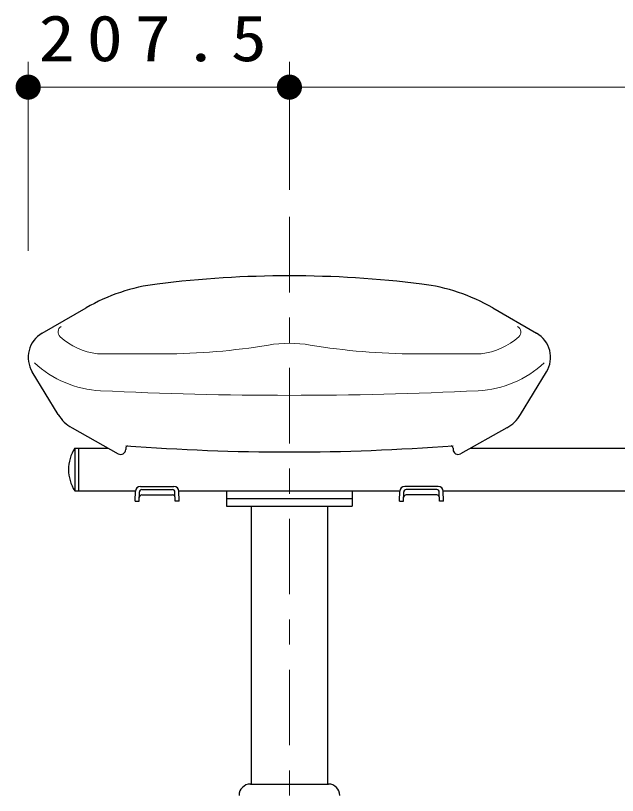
# Model space of a CAD drawing. Units: millimetres on the paper, scale 1:20. Extents: x -365 to 12, y -38 to 257.
# Drawn here: x -309.17 to -285.27, y 109.11 to 140.1 of the extents above; entities that cross this region are included whole.
import ezdxf

# ---------------------------------------------------------------- set-up
doc = ezdxf.new("R2010")
doc.units = ezdxf.units.MM
doc.linetypes.add('USER2', pattern=[6, 3, -1, 1, -1])
doc.layers.add('LY_1', color=7, linetype='Continuous', lineweight=25)
doc.styles.add('ＭＳ ゴシック', font='')
doc.styles.get('ＭＳ ゴシック').set_extended_font_data('MS Gothic')

# ---------------------------------------------------------------- blocks, each defined once
blk = doc.blocks.new('filled_dot')
at = {"color": 0, "linetype": 'Continuous', "lineweight": -2, "const_width": 1.25}
blk.add_lwpolyline([(-0.625, 0, 1), (0.625, 0, 1)], format="xyb", close=True, dxfattribs=at)

msp = doc.modelspace()

# ---------------------------------------------------------------- linework, layer by layer
at = {"layer": 'LY_1', "lineweight": 13}
for p, q in [((-308.673, 130.76), (-308.673, 138.26)), ((-298.298, 133.177), (-298.298, 138.26)), ((-308.673, 137.26), (-298.298, 137.26)), ((-298.298, 137.26), (-227.048, 137.26)), ((-305.92, 126.66), (-303.298, 126.66)), ((-293.298, 126.66), (-290.676, 126.66))]:
    msp.add_line(p, q, dxfattribs=at)
at = {"layer": 'LY_1', "linetype": 'USER2', "lineweight": 13}
msp.add_line((-298.298, 132.102), (-298.298, 87.613), dxfattribs=at)
at = {"layer": 'LY_1'}
for p, q in [((-308.119, 127.48), (-306.375, 128.487)), ((-290.221, 128.487), (-288.477, 127.48)), ((-307.477, 124.246), (-308.511, 125.944)), ((-289.119, 124.246), (-288.085, 125.944)), ((-306.931, 123.718), (-305.093, 122.686)), ((-289.665, 123.718), (-291.503, 122.686)), ((-306.823, 122.91), (-306.823, 121.21)), ((-306.823, 122.91), (-305.493, 122.91)), ((-306.673, 122.91), (-306.673, 121.21)), ((-304.798, 122.91), (-304.798, 122.859)), ((-291.798, 122.91), (-291.798, 122.859)), ((-291.103, 122.91), (-281.743, 122.91)), ((-306.823, 121.21), (-304.413, 121.21)), ((-304.423, 120.804), (-304.413, 121.21)), ((-304.213, 121.393), (-302.883, 121.393)), ((-304.154, 121.267), (-302.942, 121.267)), ((-302.683, 121.21), (-299.923, 121.21)), ((-302.673, 120.804), (-302.683, 121.21)), ((-300.798, 121.21), (-300.798, 120.61)), ((-299.923, 121.21), (-296.673, 121.21)), ((-296.673, 121.21), (-293.915, 121.21)), ((-295.798, 121.21), (-295.798, 120.61)), ((-293.926, 120.804), (-293.915, 121.21)), ((-292.385, 121.393), (-293.716, 121.393)), ((-292.445, 121.267), (-293.656, 121.267)), ((-292.176, 120.804), (-292.186, 121.21)), ((-292.186, 121.21), (-280.663, 121.21)), ((-304.263, 120.8), (-304.254, 121.169)), ((-304.159, 121.05), (-302.937, 121.05)), ((-302.833, 120.8), (-302.842, 121.169)), ((-300.798, 120.91), (-295.798, 120.91)), ((-293.766, 120.8), (-293.756, 121.169)), ((-292.439, 121.05), (-293.662, 121.05)), ((-292.336, 120.8), (-292.345, 121.169)), ((-304.423, 120.8), (-304.263, 120.8)), ((-302.673, 120.8), (-302.833, 120.8)), ((-300.798, 120.61), (-295.798, 120.61)), ((-299.811, 120.61), (-299.811, 109.56)), ((-296.786, 120.61), (-296.786, 109.56)), ((-293.926, 120.8), (-293.765, 120.8)), ((-292.176, 120.8), (-292.336, 120.8)), ((-299.848, 109.56), (-296.748, 109.56))]:
    msp.add_line(p, q, dxfattribs=at)
for centre, radius, start, end in [((-298.298, 87.26), 42.5, 82.8982, 97.1018), ((-302.625, 121.992), 7.5, 97.1018, 120), ((-293.971, 121.992), 7.5, 60, 82.8982), ((-307.565, 126.52), 1.108, 119.9999, 211.3371), ((-289.031, 126.52), 1.108, 328.6628, 60), ((-306.196, 125.026), 1.5, 211.3371, 240.6728), ((-290.4, 125.026), 1.5, 299.3272, 328.6629), ((-305.503, 122.06), 1.57, 147.2208, 212.7789), ((-304.996, 122.859), 0.198, 240.6733, 0), ((-298.298, 207.385), 84.625, 265.59479, 274.40519), ((-304.698, 122.91), 0.1, 108.597, 180), ((-291.898, 122.91), 0.1, 0, 71.403), ((-291.6, 122.859), 0.198, 180, 299.3268), ((-304.213, 121.193), 0.2, 90, 178.5613), ((-304.154, 121.167), 0.1, 90, 178.5613), ((-302.942, 121.167), 0.1, 1.4387, 90), ((-302.883, 121.193), 0.2, 1.4387, 90), ((-293.716, 121.193), 0.2, 90, 178.5613), ((-293.656, 121.167), 0.1, 90, 178.5613), ((-292.445, 121.167), 0.1, 1.4387, 90), ((-292.385, 121.193), 0.2, 1.4387, 90), ((-304.159, 120.95), 0.1, 90, 178.5613), ((-302.937, 120.95), 0.1, 1.4388, 90), ((-293.662, 120.95), 0.1, 90, 178.5612), ((-292.439, 120.95), 0.1, 1.4387, 90), ((-299.848, 109.11), 0.45, 90, 180), ((-296.748, 109.11), 0.45, 0, 90)]:
    msp.add_arc(centre, radius, start, end, dxfattribs=at)
at = {"layer": 'LY_1', "lineweight": 13}
for centre, radius, start, end in [((-307.24, 127.526), 0.25, 120, 227.7801), ((-289.357, 127.526), 0.25, 312.2201, 60.0001), ((-305.593, 129.34), 2.7, 227.78, 263.047), ((-298.298, 122.079), 5, 80.4261, 99.5739), ((-291.003, 129.34), 2.7, 276.953, 312.22), ((-303.298, 151.723), 25.062, 270, 279.5739), ((-293.298, 151.723), 25.062, 260.426, 270), ((-305.593, 129.34), 4.15, 227.0085, 267.1708), ((-291.003, 129.34), 4.15, 272.8292, 312.9914), ((-298.298, 276.96), 151.95, 267.17081, 272.82917)]:
    msp.add_arc(centre, radius, start, end, dxfattribs=at)

# ---------------------------------------------------------------- block references
at = {"layer": 'LY_1', "lineweight": 13, "xscale": 0.4, "yscale": 0.4}
msp.add_blockref('filled_dot', (-308.673, 137.26), dxfattribs=at)
at = {"layer": 'LY_1', "lineweight": 13, "xscale": 0.4, "yscale": 0.4, "rotation": 180}
msp.add_blockref('filled_dot', (-298.298, 137.26), dxfattribs=at)

# ---------------------------------------------------------------- texts
at = {"layer": 'LY_1', "insert": (-303.486, 138.26), "char_height": 1.833, "attachment_point": 8, "style": 'ＭＳ ゴシック'}
msp.add_mtext('\\T1.33;\\W1.15;207.5', dxfattribs=at)

doc.saveas('drawing.dxf')
